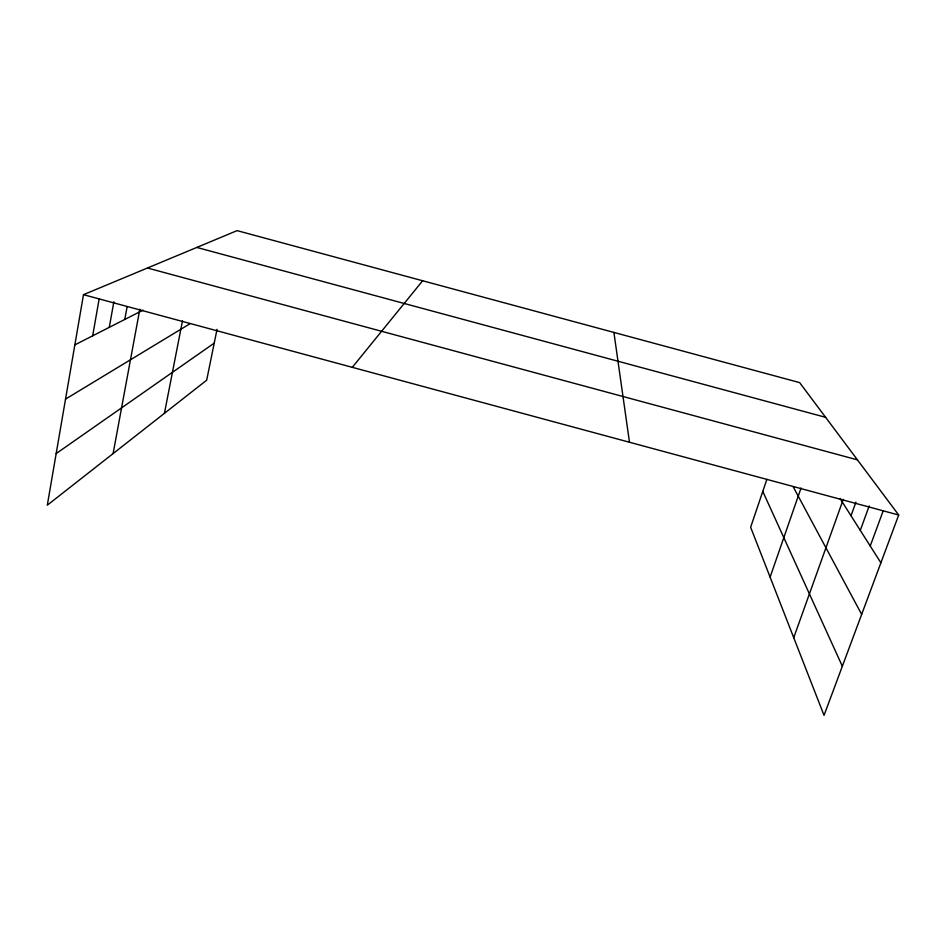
<?xml version="1.0" encoding="UTF-8"?>
<svg xmlns="http://www.w3.org/2000/svg" width="946" height="946" viewBox="0 0 946 946"><rect width="100%" height="100%" fill="white"/><g stroke="black" fill="none" stroke-linecap="round" stroke-linejoin="round"><path stroke-width="1.42" d="M766.863 479.374L750.639 527.253L824.037 715.365L898.7 515.014L799.642 382.61L237.103 230.635L83.484 294.679L47.3 505.188L206.689 380.186L217.036 329.303M92.673 335.806L99.188 298.711M109.287 327.351L113.863 301.75M124.789 319.452L127.119 306.67M113.106 453.572L139.831 309.212M164.427 413.331L182.495 320.8M770.103 577.107L801.061 487.994M793.729 637.675L843.288 499.346M851.01 515.747L855.917 502.16M860.292 530.363L869.208 505.909M870.225 546.008L883.268 510.639M352.302 367.332L422.649 280.761M56.169 453.583L214.222 343.126M65.534 399.094L189.839 323.828M74.852 344.876L143.023 310.17M196.815 247.438L825.622 417.328M147.458 268.014L857.443 459.862M83.484 294.679L898.7 515.014M840.095 498.577L880.892 562.799M793.28 486.93L861.664 614.403M762.783 491.4L842.342 666.256M613.907 332.436L629.48 442.255"/></g></svg>
